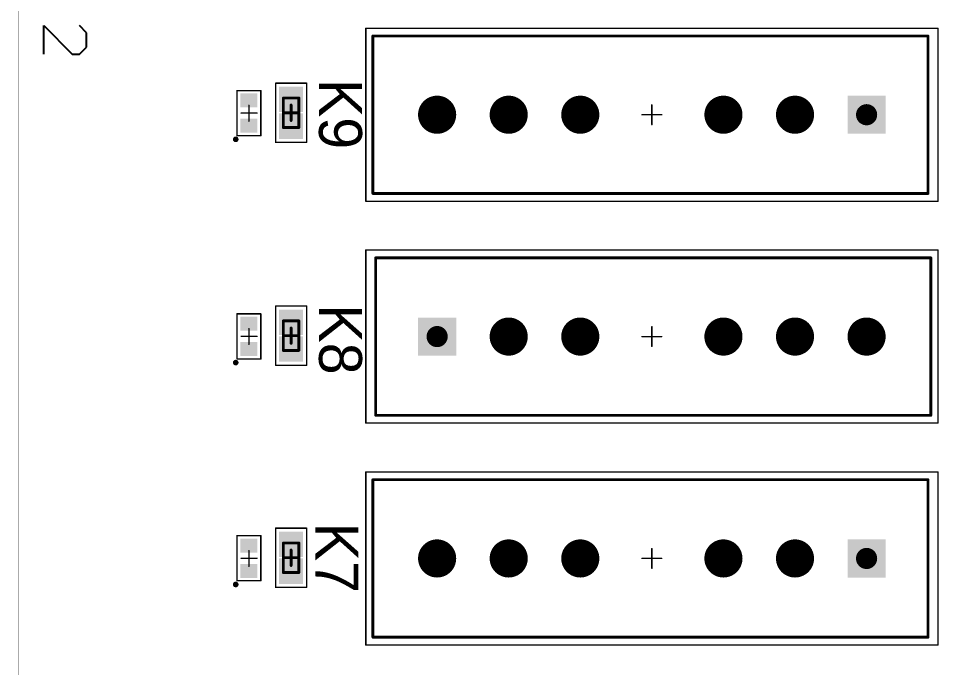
# Model space of a CAD drawing. Header units: millimetres. Extents: x -6 to 100, y 0 to 100.
# Drawn here: x 0 to 32.65, y 48.96 to 72 of the extents above; entities that cross this region are included whole.
import ezdxf

# ---------------------------------------------------------------- set-up
doc = ezdxf.new("R2010")
doc.units = ezdxf.units.MM
for name, color, linetype in [('BottomLayer', 5, 'Continuous'), ('BottomSolder', 6, 'Continuous'), ('Mechanical1', 6, 'Continuous'), ('Mechanical13', 56, 'Continuous'), ('Mechanical15', 56, 'Continuous'), ('PadHoleLayer', 156, 'Continuous'), ('TopLayer', 1, 'Continuous'), ('TopOverlay', 2, 'Continuous'), ('TopPaste', 8, 'Continuous'), ('TopSolder', 216, 'Continuous')]:
    doc.layers.add(name, color=color, linetype=linetype)

# ---------------------------------------------------------------- blocks, each defined once
blk = doc.blocks.new('RESC1005X04M_15')
at = {"layer": 'Mechanical13', "const_width": 0.1}
for points in [[(-0.525, 0.275), (-0.525, -0.275)], [(-0.525, 0.275), (0.525, 0.275)], [(0.525, 0.275), (0.525, -0.275)], [(-0.525, -0.275), (0.525, -0.275)]]:
    blk.add_lwpolyline(points, dxfattribs=at)
at = {"layer": 'Mechanical13', "const_width": 0.05}
for points in [[(-0.55, 0.275, 1), (-0.5, 0.275, 1)], [(-0.55, 0.275, 1), (-0.5, 0.275, 1)], [(0.5, 0.275, 1), (0.55, 0.275, 1)], [(0.5, 0.275, 1), (0.55, 0.275, 1)], [(-0.55, -0.275, 1), (-0.5, -0.275, 1)], [(-0.55, -0.275, 1), (-0.5, -0.275, 1)], [(0.5, -0.275, 1), (0.55, -0.275, 1)], [(0.5, -0.275, 1), (0.55, -0.275, 1)]]:
    blk.add_lwpolyline(points, format="xyb", close=True, dxfattribs=at)
at = {"layer": 'Mechanical15'}
for points, const_width in [([(-1.05, 0.55), (-1.05, -0.55)], 0.05), ([(-1.05, 0.55), (1.05, 0.55)], 0.05), ([(1.05, 0.55), (1.05, -0.55)], 0.05), ([(-0.275, 0), (0.275, 0)], 0.1), ([(0, 0.275), (0, -0.275)], 0.1), ([(-1.05, -0.55), (1.05, -0.55)], 0.05)]:
    blk.add_lwpolyline(points, dxfattribs=dict(at, const_width=const_width))
for points, const_width in [([(-1.062, 0.55, 1), (-1.038, 0.55, 1)], 0.025), ([(-1.062, 0.55, 1), (-1.038, 0.55, 1)], 0.025), ([(1.038, 0.55, 1), (1.062, 0.55, 1)], 0.025), ([(1.038, 0.55, 1), (1.062, 0.55, 1)], 0.025), ([(-0.3, 0, 1), (-0.25, 0, 1)], 0.05), ([(-0.025, 0.275, 1), (0.025, 0.275, 1)], 0.05), ([(0.25, 0, 1), (0.3, 0, 1)], 0.05), ([(-0.025, -0.275, 1), (0.025, -0.275, 1)], 0.05), ([(-1.062, -0.55, 1), (-1.038, -0.55, 1)], 0.025), ([(-1.062, -0.55, 1), (-1.038, -0.55, 1)], 0.025), ([(1.038, -0.55, 1), (1.062, -0.55, 1)], 0.025), ([(1.038, -0.55, 1), (1.062, -0.55, 1)], 0.025)]:
    blk.add_lwpolyline(points, format="xyb", close=True, dxfattribs=dict(at, const_width=const_width))
at = {"layer": 'TopLayer'}
for points in [[(-0.125, -0.325), (-0.125, 0.325), (-0.825, -0.325), (-0.825, 0.325)], [(0.825, -0.325), (0.825, 0.325), (0.125, -0.325), (0.125, 0.325)]]:
    blk.add_solid(points, dxfattribs=at)
at = {"layer": 'TopPaste'}
for points in [[(-0.125, -0.325), (-0.125, 0.325), (-0.825, -0.325), (-0.825, 0.325)], [(0.825, -0.325), (0.825, 0.325), (0.125, -0.325), (0.125, 0.325)]]:
    blk.add_solid(points, dxfattribs=at)
at = {"layer": 'TopSolder'}
for points in [[(-0.023, -0.427), (-0.023, 0.427), (-0.927, -0.427), (-0.927, 0.427)], [(0.927, -0.427), (0.927, 0.427), (0.023, -0.427), (0.023, 0.427)]]:
    blk.add_solid(points, dxfattribs=at)
blk = doc.blocks.new('RESC1005X04M_22')
at = {"layer": 'Mechanical13', "const_width": 0.1}
for points in [[(-0.525, 0.275), (-0.525, -0.275)], [(-0.525, 0.275), (0.525, 0.275)], [(0.525, 0.275), (0.525, -0.275)], [(-0.525, -0.275), (0.525, -0.275)]]:
    blk.add_lwpolyline(points, dxfattribs=at)
at = {"layer": 'Mechanical13', "const_width": 0.05}
for points in [[(-0.55, 0.275, 1), (-0.5, 0.275, 1)], [(-0.55, 0.275, 1), (-0.5, 0.275, 1)], [(0.5, 0.275, 1), (0.55, 0.275, 1)], [(0.5, 0.275, 1), (0.55, 0.275, 1)], [(-0.55, -0.275, 1), (-0.5, -0.275, 1)], [(-0.55, -0.275, 1), (-0.5, -0.275, 1)], [(0.5, -0.275, 1), (0.55, -0.275, 1)], [(0.5, -0.275, 1), (0.55, -0.275, 1)]]:
    blk.add_lwpolyline(points, format="xyb", close=True, dxfattribs=at)
at = {"layer": 'Mechanical15'}
for points, const_width in [([(-1.05, 0.55), (-1.05, -0.55)], 0.05), ([(-1.05, 0.55), (1.05, 0.55)], 0.05), ([(1.05, 0.55), (1.05, -0.55)], 0.05), ([(-0.275, 0), (0.275, 0)], 0.1), ([(0, 0.275), (0, -0.275)], 0.1), ([(-1.05, -0.55), (1.05, -0.55)], 0.05)]:
    blk.add_lwpolyline(points, dxfattribs=dict(at, const_width=const_width))
for points, const_width in [([(-1.062, 0.55, 1), (-1.038, 0.55, 1)], 0.025), ([(-1.062, 0.55, 1), (-1.038, 0.55, 1)], 0.025), ([(1.038, 0.55, 1), (1.062, 0.55, 1)], 0.025), ([(1.038, 0.55, 1), (1.062, 0.55, 1)], 0.025), ([(-0.3, 0, 1), (-0.25, 0, 1)], 0.05), ([(-0.025, 0.275, 1), (0.025, 0.275, 1)], 0.05), ([(0.25, 0, 1), (0.3, 0, 1)], 0.05), ([(-0.025, -0.275, 1), (0.025, -0.275, 1)], 0.05), ([(-1.062, -0.55, 1), (-1.038, -0.55, 1)], 0.025), ([(-1.062, -0.55, 1), (-1.038, -0.55, 1)], 0.025), ([(1.038, -0.55, 1), (1.062, -0.55, 1)], 0.025), ([(1.038, -0.55, 1), (1.062, -0.55, 1)], 0.025)]:
    blk.add_lwpolyline(points, format="xyb", close=True, dxfattribs=dict(at, const_width=const_width))
at = {"layer": 'TopLayer'}
for points in [[(-0.125, -0.325), (-0.125, 0.325), (-0.825, -0.325), (-0.825, 0.325)], [(0.825, -0.325), (0.825, 0.325), (0.125, -0.325), (0.125, 0.325)]]:
    blk.add_solid(points, dxfattribs=at)
at = {"layer": 'TopPaste'}
for points in [[(-0.125, -0.325), (-0.125, 0.325), (-0.825, -0.325), (-0.825, 0.325)], [(0.825, -0.325), (0.825, 0.325), (0.125, -0.325), (0.125, 0.325)]]:
    blk.add_solid(points, dxfattribs=at)
at = {"layer": 'TopSolder'}
for points in [[(-0.023, -0.427), (-0.023, 0.427), (-0.927, -0.427), (-0.927, 0.427)], [(0.927, -0.427), (0.927, 0.427), (0.023, -0.427), (0.023, 0.427)]]:
    blk.add_solid(points, dxfattribs=at)
blk = doc.blocks.new('RESC1005X04M_25')
at = {"layer": 'Mechanical13', "const_width": 0.1}
for points in [[(-0.525, 0.275), (-0.525, -0.275)], [(-0.525, 0.275), (0.525, 0.275)], [(0.525, 0.275), (0.525, -0.275)], [(-0.525, -0.275), (0.525, -0.275)]]:
    blk.add_lwpolyline(points, dxfattribs=at)
at = {"layer": 'Mechanical13', "const_width": 0.05}
for points in [[(-0.55, 0.275, 1), (-0.5, 0.275, 1)], [(-0.55, 0.275, 1), (-0.5, 0.275, 1)], [(0.5, 0.275, 1), (0.55, 0.275, 1)], [(0.5, 0.275, 1), (0.55, 0.275, 1)], [(-0.55, -0.275, 1), (-0.5, -0.275, 1)], [(-0.55, -0.275, 1), (-0.5, -0.275, 1)], [(0.5, -0.275, 1), (0.55, -0.275, 1)], [(0.5, -0.275, 1), (0.55, -0.275, 1)]]:
    blk.add_lwpolyline(points, format="xyb", close=True, dxfattribs=at)
at = {"layer": 'Mechanical15'}
for points, const_width in [([(-1.05, 0.55), (-1.05, -0.55)], 0.05), ([(-1.05, 0.55), (1.05, 0.55)], 0.05), ([(1.05, 0.55), (1.05, -0.55)], 0.05), ([(-0.275, 0), (0.275, 0)], 0.1), ([(0, 0.275), (0, -0.275)], 0.1), ([(-1.05, -0.55), (1.05, -0.55)], 0.05)]:
    blk.add_lwpolyline(points, dxfattribs=dict(at, const_width=const_width))
for points, const_width in [([(-1.062, 0.55, 1), (-1.038, 0.55, 1)], 0.025), ([(-1.062, 0.55, 1), (-1.038, 0.55, 1)], 0.025), ([(1.038, 0.55, 1), (1.062, 0.55, 1)], 0.025), ([(1.038, 0.55, 1), (1.062, 0.55, 1)], 0.025), ([(-0.3, 0, 1), (-0.25, 0, 1)], 0.05), ([(-0.025, 0.275, 1), (0.025, 0.275, 1)], 0.05), ([(0.25, 0, 1), (0.3, 0, 1)], 0.05), ([(-0.025, -0.275, 1), (0.025, -0.275, 1)], 0.05), ([(-1.062, -0.55, 1), (-1.038, -0.55, 1)], 0.025), ([(-1.062, -0.55, 1), (-1.038, -0.55, 1)], 0.025), ([(1.038, -0.55, 1), (1.062, -0.55, 1)], 0.025), ([(1.038, -0.55, 1), (1.062, -0.55, 1)], 0.025)]:
    blk.add_lwpolyline(points, format="xyb", close=True, dxfattribs=dict(at, const_width=const_width))
at = {"layer": 'TopLayer'}
for points in [[(-0.125, -0.325), (-0.125, 0.325), (-0.825, -0.325), (-0.825, 0.325)], [(0.825, -0.325), (0.825, 0.325), (0.125, -0.325), (0.125, 0.325)]]:
    blk.add_solid(points, dxfattribs=at)
at = {"layer": 'TopPaste'}
for points in [[(-0.125, -0.325), (-0.125, 0.325), (-0.825, -0.325), (-0.825, 0.325)], [(0.825, -0.325), (0.825, 0.325), (0.125, -0.325), (0.125, 0.325)]]:
    blk.add_solid(points, dxfattribs=at)
at = {"layer": 'TopSolder'}
for points in [[(-0.023, -0.427), (-0.023, 0.427), (-0.927, -0.427), (-0.927, 0.427)], [(0.927, -0.427), (0.927, 0.427), (0.023, -0.427), (0.023, 0.427)]]:
    blk.add_solid(points, dxfattribs=at)
blk = doc.blocks.new('SIP564W40P254L1980H810Q6___C______47')
at = {"layer": 'BottomLayer', "const_width": 0.575}
for points in [[(-5.368, 0, 1), (-4.792, 0, 1)], [(-2.828, 0, 1), (-2.252, 0, 1)], [(2.252, 0, 1), (2.828, 0, 1)], [(4.792, 0, 1), (5.368, 0, 1)], [(7.332, 0, 1), (7.908, 0, 1)]]:
    blk.add_lwpolyline(points, format="xyb", close=True, dxfattribs=at)
at = {"layer": 'BottomLayer'}
blk.add_solid([(-8.195, 0.575), (-8.195, -0.575), (-7.045, 0.575), (-7.045, -0.575)], dxfattribs=at)
at = {"layer": 'BottomSolder', "const_width": 0.677}
for points in [[(-5.418, 0, 1), (-4.742, 0, 1)], [(-2.878, 0, 1), (-2.202, 0, 1)], [(2.202, 0, 1), (2.878, 0, 1)], [(4.742, 0, 1), (5.418, 0, 1)], [(7.282, 0, 1), (7.958, 0, 1)]]:
    blk.add_lwpolyline(points, format="xyb", close=True, dxfattribs=at)
at = {"layer": 'BottomSolder'}
blk.add_solid([(-8.297, 0.677), (-8.297, -0.677), (-6.943, 0.677), (-6.943, -0.677)], dxfattribs=at)
at = {"layer": 'Mechanical13', "const_width": 0.1}
for points in [[(-9.8, 2.794), (-9.8, -2.794)], [(9.9, 2.794), (-9.8, 2.794)], [(9.9, 2.794), (9.9, -2.794)], [(9.9, -2.794), (-9.8, -2.794)]]:
    blk.add_lwpolyline(points, dxfattribs=at)
at = {"layer": 'Mechanical13', "const_width": 0.05}
for points in [[(-9.825, 2.794, 1), (-9.775, 2.794, 1)], [(-9.825, 2.794, 1), (-9.775, 2.794, 1)], [(9.875, 2.794, 1), (9.925, 2.794, 1)], [(9.875, 2.794, 1), (9.925, 2.794, 1)], [(-9.825, -2.794, 1), (-9.775, -2.794, 1)], [(-9.825, -2.794, 1), (-9.775, -2.794, 1)], [(9.875, -2.794, 1), (9.925, -2.794, 1)], [(9.875, -2.794, 1), (9.925, -2.794, 1)]]:
    blk.add_lwpolyline(points, format="xyb", close=True, dxfattribs=at)
at = {"layer": 'Mechanical15', "const_width": 0.05}
for points in [[(-10.15, 3.07), (-10.15, -3.07)], [(10.15, 3.07), (-10.15, 3.07)], [(10.15, 3.07), (10.15, -3.07)], [(0, 0.35), (0, -0.35)], [(0.35, 0), (-0.35, 0)], [(10.15, -3.07), (-10.15, -3.07)]]:
    blk.add_lwpolyline(points, dxfattribs=at)
at = {"layer": 'Mechanical15', "const_width": 0.025}
for points in [[(-10.163, 3.07, 1), (-10.138, 3.07, 1)], [(-10.163, 3.07, 1), (-10.138, 3.07, 1)], [(10.138, 3.07, 1), (10.163, 3.07, 1)], [(10.138, 3.07, 1), (10.163, 3.07, 1)], [(-0.013, 0.35, 1), (0.013, 0.35, 1)], [(-0.363, 0, 1), (-0.338, 0, 1)], [(0.338, 0, 1), (0.363, 0, 1)], [(-0.013, -0.35, 1), (0.013, -0.35, 1)], [(-10.163, -3.07, 1), (-10.138, -3.07, 1)], [(-10.163, -3.07, 1), (-10.138, -3.07, 1)], [(10.138, -3.07, 1), (10.163, -3.07, 1)], [(10.138, -3.07, 1), (10.163, -3.07, 1)]]:
    blk.add_lwpolyline(points, format="xyb", close=True, dxfattribs=at)
at = {"layer": 'PadHoleLayer', "const_width": 0.375}
for points in [[(-7.808, 0, 1), (-7.432, 0, 1)], [(-5.268, 0, 1), (-4.892, 0, 1)], [(-2.728, 0, 1), (-2.352, 0, 1)], [(2.352, 0, 1), (2.728, 0, 1)], [(4.892, 0, 1), (5.268, 0, 1)], [(7.432, 0, 1), (7.808, 0, 1)]]:
    blk.add_lwpolyline(points, format="xyb", close=True, dxfattribs=at)
at = {"layer": 'TopLayer', "const_width": 0.575}
for points in [[(-5.368, 0, 1), (-4.792, 0, 1)], [(-2.828, 0, 1), (-2.252, 0, 1)], [(2.252, 0, 1), (2.828, 0, 1)], [(4.792, 0, 1), (5.368, 0, 1)], [(7.332, 0, 1), (7.908, 0, 1)]]:
    blk.add_lwpolyline(points, format="xyb", close=True, dxfattribs=at)
at = {"layer": 'TopLayer'}
blk.add_solid([(-8.195, 0.575), (-8.195, -0.575), (-7.045, 0.575), (-7.045, -0.575)], dxfattribs=at)
at = {"layer": 'TopSolder', "const_width": 0.677}
for points in [[(-5.418, 0, 1), (-4.742, 0, 1)], [(-2.878, 0, 1), (-2.202, 0, 1)], [(2.202, 0, 1), (2.878, 0, 1)], [(4.742, 0, 1), (5.418, 0, 1)], [(7.282, 0, 1), (7.958, 0, 1)]]:
    blk.add_lwpolyline(points, format="xyb", close=True, dxfattribs=at)
at = {"layer": 'TopSolder'}
blk.add_solid([(-8.297, 0.677), (-8.297, -0.677), (-6.943, 0.677), (-6.943, -0.677)], dxfattribs=at)
blk = doc.blocks.new('SIP564W40P254L1980H810Q6___C______48')
at = {"layer": 'BottomLayer', "const_width": 0.575}
for points in [[(-5.368, 0, 1), (-4.792, 0, 1)], [(-2.828, 0, 1), (-2.252, 0, 1)], [(2.252, 0, 1), (2.828, 0, 1)], [(4.792, 0, 1), (5.368, 0, 1)], [(7.332, 0, 1), (7.908, 0, 1)]]:
    blk.add_lwpolyline(points, format="xyb", close=True, dxfattribs=at)
at = {"layer": 'BottomLayer'}
blk.add_solid([(-8.195, 0.575), (-8.195, -0.575), (-7.045, 0.575), (-7.045, -0.575)], dxfattribs=at)
at = {"layer": 'BottomSolder', "const_width": 0.677}
for points in [[(-5.418, 0, 1), (-4.742, 0, 1)], [(-2.878, 0, 1), (-2.202, 0, 1)], [(2.202, 0, 1), (2.878, 0, 1)], [(4.742, 0, 1), (5.418, 0, 1)], [(7.282, 0, 1), (7.958, 0, 1)]]:
    blk.add_lwpolyline(points, format="xyb", close=True, dxfattribs=at)
at = {"layer": 'BottomSolder'}
blk.add_solid([(-8.297, 0.677), (-8.297, -0.677), (-6.943, 0.677), (-6.943, -0.677)], dxfattribs=at)
at = {"layer": 'Mechanical13', "const_width": 0.1}
for points in [[(-9.8, -2.794), (-9.8, 2.794)], [(-9.8, 2.794), (9.9, 2.794)], [(9.9, -2.794), (9.9, 2.794)], [(-9.8, -2.794), (9.9, -2.794)]]:
    blk.add_lwpolyline(points, dxfattribs=at)
at = {"layer": 'Mechanical13', "const_width": 0.05}
for points in [[(-9.825, 2.794, 1), (-9.775, 2.794, 1)], [(-9.825, 2.794, 1), (-9.775, 2.794, 1)], [(9.875, 2.794, 1), (9.925, 2.794, 1)], [(9.875, 2.794, 1), (9.925, 2.794, 1)], [(-9.825, -2.794, 1), (-9.775, -2.794, 1)], [(-9.825, -2.794, 1), (-9.775, -2.794, 1)], [(9.875, -2.794, 1), (9.925, -2.794, 1)], [(9.875, -2.794, 1), (9.925, -2.794, 1)]]:
    blk.add_lwpolyline(points, format="xyb", close=True, dxfattribs=at)
at = {"layer": 'Mechanical15', "const_width": 0.05}
for points in [[(-10.15, -3.07), (-10.15, 3.07)], [(-10.15, 3.07), (10.15, 3.07)], [(10.15, -3.07), (10.15, 3.07)], [(0, -0.35), (0, 0.35)], [(-0.35, 0), (0.35, 0)], [(-10.15, -3.07), (10.15, -3.07)]]:
    blk.add_lwpolyline(points, dxfattribs=at)
at = {"layer": 'Mechanical15', "const_width": 0.025}
for points in [[(-10.163, 3.07, 1), (-10.138, 3.07, 1)], [(-10.163, 3.07, 1), (-10.138, 3.07, 1)], [(10.138, 3.07, 1), (10.163, 3.07, 1)], [(10.138, 3.07, 1), (10.163, 3.07, 1)], [(-0.013, 0.35, 1), (0.013, 0.35, 1)], [(-0.363, 0, 1), (-0.338, 0, 1)], [(0.338, 0, 1), (0.363, 0, 1)], [(-0.013, -0.35, 1), (0.013, -0.35, 1)], [(-10.163, -3.07, 1), (-10.138, -3.07, 1)], [(-10.163, -3.07, 1), (-10.138, -3.07, 1)], [(10.138, -3.07, 1), (10.163, -3.07, 1)], [(10.138, -3.07, 1), (10.163, -3.07, 1)]]:
    blk.add_lwpolyline(points, format="xyb", close=True, dxfattribs=at)
at = {"layer": 'PadHoleLayer', "const_width": 0.375}
for points in [[(-7.808, 0, 1), (-7.432, 0, 1)], [(-5.268, 0, 1), (-4.892, 0, 1)], [(-2.728, 0, 1), (-2.352, 0, 1)], [(2.352, 0, 1), (2.728, 0, 1)], [(4.892, 0, 1), (5.268, 0, 1)], [(7.432, 0, 1), (7.808, 0, 1)]]:
    blk.add_lwpolyline(points, format="xyb", close=True, dxfattribs=at)
at = {"layer": 'TopLayer', "const_width": 0.575}
for points in [[(-5.368, 0, 1), (-4.792, 0, 1)], [(-2.828, 0, 1), (-2.252, 0, 1)], [(2.252, 0, 1), (2.828, 0, 1)], [(4.792, 0, 1), (5.368, 0, 1)], [(7.332, 0, 1), (7.908, 0, 1)]]:
    blk.add_lwpolyline(points, format="xyb", close=True, dxfattribs=at)
at = {"layer": 'TopLayer'}
blk.add_solid([(-8.195, 0.575), (-8.195, -0.575), (-7.045, 0.575), (-7.045, -0.575)], dxfattribs=at)
at = {"layer": 'TopSolder', "const_width": 0.677}
for points in [[(-5.418, 0, 1), (-4.742, 0, 1)], [(-2.878, 0, 1), (-2.202, 0, 1)], [(2.202, 0, 1), (2.878, 0, 1)], [(4.742, 0, 1), (5.418, 0, 1)], [(7.282, 0, 1), (7.958, 0, 1)]]:
    blk.add_lwpolyline(points, format="xyb", close=True, dxfattribs=at)
at = {"layer": 'TopSolder'}
blk.add_solid([(-8.297, 0.677), (-8.297, -0.677), (-6.943, 0.677), (-6.943, -0.677)], dxfattribs=at)
blk = doc.blocks.new('SIP564W40P254L1980H810Q6___C______49')
at = {"layer": 'BottomLayer', "const_width": 0.575}
for points in [[(-5.368, 0, 1), (-4.792, 0, 1)], [(-2.828, 0, 1), (-2.252, 0, 1)], [(2.252, 0, 1), (2.828, 0, 1)], [(4.792, 0, 1), (5.368, 0, 1)], [(7.332, 0, 1), (7.908, 0, 1)]]:
    blk.add_lwpolyline(points, format="xyb", close=True, dxfattribs=at)
at = {"layer": 'BottomLayer'}
blk.add_solid([(-8.195, 0.575), (-8.195, -0.575), (-7.045, 0.575), (-7.045, -0.575)], dxfattribs=at)
at = {"layer": 'BottomSolder', "const_width": 0.677}
for points in [[(-5.418, 0, 1), (-4.742, 0, 1)], [(-2.878, 0, 1), (-2.202, 0, 1)], [(2.202, 0, 1), (2.878, 0, 1)], [(4.742, 0, 1), (5.418, 0, 1)], [(7.282, 0, 1), (7.958, 0, 1)]]:
    blk.add_lwpolyline(points, format="xyb", close=True, dxfattribs=at)
at = {"layer": 'BottomSolder'}
blk.add_solid([(-8.297, 0.677), (-8.297, -0.677), (-6.943, 0.677), (-6.943, -0.677)], dxfattribs=at)
at = {"layer": 'Mechanical13', "const_width": 0.1}
for points in [[(-9.8, 2.794), (-9.8, -2.794)], [(9.9, 2.794), (-9.8, 2.794)], [(9.9, 2.794), (9.9, -2.794)], [(9.9, -2.794), (-9.8, -2.794)]]:
    blk.add_lwpolyline(points, dxfattribs=at)
at = {"layer": 'Mechanical13', "const_width": 0.05}
for points in [[(-9.825, 2.794, 1), (-9.775, 2.794, 1)], [(-9.825, 2.794, 1), (-9.775, 2.794, 1)], [(9.875, 2.794, 1), (9.925, 2.794, 1)], [(9.875, 2.794, 1), (9.925, 2.794, 1)], [(-9.825, -2.794, 1), (-9.775, -2.794, 1)], [(-9.825, -2.794, 1), (-9.775, -2.794, 1)], [(9.875, -2.794, 1), (9.925, -2.794, 1)], [(9.875, -2.794, 1), (9.925, -2.794, 1)]]:
    blk.add_lwpolyline(points, format="xyb", close=True, dxfattribs=at)
at = {"layer": 'Mechanical15', "const_width": 0.05}
for points in [[(-10.15, 3.07), (-10.15, -3.07)], [(10.15, 3.07), (-10.15, 3.07)], [(10.15, 3.07), (10.15, -3.07)], [(0, 0.35), (0, -0.35)], [(0.35, 0), (-0.35, 0)], [(10.15, -3.07), (-10.15, -3.07)]]:
    blk.add_lwpolyline(points, dxfattribs=at)
at = {"layer": 'Mechanical15', "const_width": 0.025}
for points in [[(-10.163, 3.07, 1), (-10.138, 3.07, 1)], [(-10.163, 3.07, 1), (-10.138, 3.07, 1)], [(10.138, 3.07, 1), (10.163, 3.07, 1)], [(10.138, 3.07, 1), (10.163, 3.07, 1)], [(-0.013, 0.35, 1), (0.013, 0.35, 1)], [(-0.363, 0, 1), (-0.338, 0, 1)], [(0.338, 0, 1), (0.363, 0, 1)], [(-0.013, -0.35, 1), (0.013, -0.35, 1)], [(-10.163, -3.07, 1), (-10.138, -3.07, 1)], [(-10.163, -3.07, 1), (-10.138, -3.07, 1)], [(10.138, -3.07, 1), (10.163, -3.07, 1)], [(10.138, -3.07, 1), (10.163, -3.07, 1)]]:
    blk.add_lwpolyline(points, format="xyb", close=True, dxfattribs=at)
at = {"layer": 'PadHoleLayer', "const_width": 0.375}
for points in [[(-7.808, 0, 1), (-7.432, 0, 1)], [(-5.268, 0, 1), (-4.892, 0, 1)], [(-2.728, 0, 1), (-2.352, 0, 1)], [(2.352, 0, 1), (2.728, 0, 1)], [(4.892, 0, 1), (5.268, 0, 1)], [(7.432, 0, 1), (7.808, 0, 1)]]:
    blk.add_lwpolyline(points, format="xyb", close=True, dxfattribs=at)
at = {"layer": 'TopLayer', "const_width": 0.575}
for points in [[(-5.368, 0, 1), (-4.792, 0, 1)], [(-2.828, 0, 1), (-2.252, 0, 1)], [(2.252, 0, 1), (2.828, 0, 1)], [(4.792, 0, 1), (5.368, 0, 1)], [(7.332, 0, 1), (7.908, 0, 1)]]:
    blk.add_lwpolyline(points, format="xyb", close=True, dxfattribs=at)
at = {"layer": 'TopLayer'}
blk.add_solid([(-8.195, 0.575), (-8.195, -0.575), (-7.045, 0.575), (-7.045, -0.575)], dxfattribs=at)
at = {"layer": 'TopSolder', "const_width": 0.677}
for points in [[(-5.418, 0, 1), (-4.742, 0, 1)], [(-2.878, 0, 1), (-2.202, 0, 1)], [(2.202, 0, 1), (2.878, 0, 1)], [(4.742, 0, 1), (5.418, 0, 1)], [(7.282, 0, 1), (7.958, 0, 1)]]:
    blk.add_lwpolyline(points, format="xyb", close=True, dxfattribs=at)
at = {"layer": 'TopSolder'}
blk.add_solid([(-8.297, 0.677), (-8.297, -0.677), (-6.943, 0.677), (-6.943, -0.677)], dxfattribs=at)
blk = doc.blocks.new('DIOC1005X02R_82')
at = {"layer": 'Mechanical13', "const_width": 0.05}
for points in [[(-0.797, 0.425), (-0.797, -0.425)], [(-0.797, 0.425), (0.803, 0.425)], [(0.803, 0.425), (0.803, -0.425)], [(-0.797, -0.425), (0.803, -0.425)]]:
    blk.add_lwpolyline(points, dxfattribs=at)
at = {"layer": 'Mechanical13', "const_width": 0.025}
for points in [[(-0.81, 0.425, 1), (-0.785, 0.425, 1)], [(-0.81, 0.425, 1), (-0.785, 0.425, 1)], [(0.79, 0.425, 1), (0.815, 0.425, 1)], [(0.79, 0.425, 1), (0.815, 0.425, 1)], [(-0.81, -0.425, 1), (-0.785, -0.425, 1)], [(-0.81, -0.425, 1), (-0.785, -0.425, 1)], [(0.79, -0.425, 1), (0.815, -0.425, 1)], [(0.79, -0.425, 1), (0.815, -0.425, 1)]]:
    blk.add_lwpolyline(points, format="xyb", close=True, dxfattribs=at)
at = {"layer": 'Mechanical15', "const_width": 0.05}
for points in [[(-0.797, 0.425), (-0.797, -0.425)], [(-0.797, 0.425), (0.803, 0.425)], [(0.803, 0.425), (0.803, -0.425)], [(-0.284, 0), (0.276, 0)], [(0.003, 0.273), (0.003, -0.287)], [(-0.797, -0.425), (0.803, -0.425)]]:
    blk.add_lwpolyline(points, dxfattribs=at)
at = {"layer": 'Mechanical15', "const_width": 0.025}
for points in [[(-0.81, 0.425, 1), (-0.785, 0.425, 1)], [(-0.81, 0.425, 1), (-0.785, 0.425, 1)], [(0.79, 0.425, 1), (0.815, 0.425, 1)], [(0.79, 0.425, 1), (0.815, 0.425, 1)], [(-0.297, 0, 1), (-0.272, 0, 1)], [(-0.01, 0.273, 1), (0.015, 0.273, 1)], [(0.263, 0, 1), (0.288, 0, 1)], [(-0.01, -0.287, 1), (0.015, -0.287, 1)], [(-0.81, -0.425, 1), (-0.785, -0.425, 1)], [(-0.81, -0.425, 1), (-0.785, -0.425, 1)], [(0.79, -0.425, 1), (0.815, -0.425, 1)], [(0.79, -0.425, 1), (0.815, -0.425, 1)]]:
    blk.add_lwpolyline(points, format="xyb", close=True, dxfattribs=at)
at = {"layer": 'TopLayer'}
for points in [[(-0.697, -0.3), (-0.197, -0.3), (-0.697, 0.3), (-0.197, 0.3)], [(0.203, -0.3), (0.703, -0.3), (0.203, 0.3), (0.703, 0.3)]]:
    blk.add_solid(points, dxfattribs=at)
at = {"layer": 'TopOverlay'}
for points, const_width in [([(-0.879, 0.467, 1), (-0.979, 0.467, 1)], 0.1), ([(-1.004, 0.467, 1), (-0.954, 0.467, 1)], 0.05), ([(-0.904, 0.467, 1), (-0.854, 0.467, 1)], 0.05)]:
    blk.add_lwpolyline(points, format="xyb", close=True, dxfattribs=dict(at, const_width=const_width))
at = {"layer": 'TopPaste'}
for points in [[(-0.697, -0.3), (-0.197, -0.3), (-0.697, 0.3), (-0.197, 0.3)], [(0.203, -0.3), (0.703, -0.3), (0.203, 0.3), (0.703, 0.3)]]:
    blk.add_solid(points, dxfattribs=at)
at = {"layer": 'TopSolder'}
for points in [[(-0.697, -0.3), (-0.197, -0.3), (-0.697, 0.3), (-0.197, 0.3)], [(0.203, -0.3), (0.703, -0.3), (0.203, 0.3), (0.703, 0.3)]]:
    blk.add_solid(points, dxfattribs=at)
blk = doc.blocks.new('DIOC1005X02R_87')
at = {"layer": 'Mechanical13', "const_width": 0.05}
for points in [[(-0.797, 0.425), (-0.797, -0.425)], [(-0.797, 0.425), (0.803, 0.425)], [(0.803, 0.425), (0.803, -0.425)], [(-0.797, -0.425), (0.803, -0.425)]]:
    blk.add_lwpolyline(points, dxfattribs=at)
at = {"layer": 'Mechanical13', "const_width": 0.025}
for points in [[(-0.81, 0.425, 1), (-0.785, 0.425, 1)], [(-0.81, 0.425, 1), (-0.785, 0.425, 1)], [(0.79, 0.425, 1), (0.815, 0.425, 1)], [(0.79, 0.425, 1), (0.815, 0.425, 1)], [(-0.81, -0.425, 1), (-0.785, -0.425, 1)], [(-0.81, -0.425, 1), (-0.785, -0.425, 1)], [(0.79, -0.425, 1), (0.815, -0.425, 1)], [(0.79, -0.425, 1), (0.815, -0.425, 1)]]:
    blk.add_lwpolyline(points, format="xyb", close=True, dxfattribs=at)
at = {"layer": 'Mechanical15', "const_width": 0.05}
for points in [[(-0.797, 0.425), (-0.797, -0.425)], [(-0.797, 0.425), (0.803, 0.425)], [(0.803, 0.425), (0.803, -0.425)], [(-0.284, 0), (0.276, 0)], [(0.003, 0.273), (0.003, -0.287)], [(-0.797, -0.425), (0.803, -0.425)]]:
    blk.add_lwpolyline(points, dxfattribs=at)
at = {"layer": 'Mechanical15', "const_width": 0.025}
for points in [[(-0.81, 0.425, 1), (-0.785, 0.425, 1)], [(-0.81, 0.425, 1), (-0.785, 0.425, 1)], [(0.79, 0.425, 1), (0.815, 0.425, 1)], [(0.79, 0.425, 1), (0.815, 0.425, 1)], [(-0.297, 0, 1), (-0.272, 0, 1)], [(-0.01, 0.273, 1), (0.015, 0.273, 1)], [(0.263, 0, 1), (0.288, 0, 1)], [(-0.01, -0.287, 1), (0.015, -0.287, 1)], [(-0.81, -0.425, 1), (-0.785, -0.425, 1)], [(-0.81, -0.425, 1), (-0.785, -0.425, 1)], [(0.79, -0.425, 1), (0.815, -0.425, 1)], [(0.79, -0.425, 1), (0.815, -0.425, 1)]]:
    blk.add_lwpolyline(points, format="xyb", close=True, dxfattribs=at)
at = {"layer": 'TopLayer'}
for points in [[(-0.697, -0.3), (-0.197, -0.3), (-0.697, 0.3), (-0.197, 0.3)], [(0.203, -0.3), (0.703, -0.3), (0.203, 0.3), (0.703, 0.3)]]:
    blk.add_solid(points, dxfattribs=at)
at = {"layer": 'TopOverlay'}
for points, const_width in [([(-0.879, 0.467, 1), (-0.979, 0.467, 1)], 0.1), ([(-1.004, 0.467, 1), (-0.954, 0.467, 1)], 0.05), ([(-0.904, 0.467, 1), (-0.854, 0.467, 1)], 0.05)]:
    blk.add_lwpolyline(points, format="xyb", close=True, dxfattribs=dict(at, const_width=const_width))
at = {"layer": 'TopPaste'}
for points in [[(-0.697, -0.3), (-0.197, -0.3), (-0.697, 0.3), (-0.197, 0.3)], [(0.203, -0.3), (0.703, -0.3), (0.203, 0.3), (0.703, 0.3)]]:
    blk.add_solid(points, dxfattribs=at)
at = {"layer": 'TopSolder'}
for points in [[(-0.697, -0.3), (-0.197, -0.3), (-0.697, 0.3), (-0.197, 0.3)], [(0.203, -0.3), (0.703, -0.3), (0.203, 0.3), (0.703, 0.3)]]:
    blk.add_solid(points, dxfattribs=at)
blk = doc.blocks.new('DIOC1005X02R_88')
at = {"layer": 'Mechanical13', "const_width": 0.05}
for points in [[(-0.797, 0.425), (-0.797, -0.425)], [(-0.797, 0.425), (0.803, 0.425)], [(0.803, 0.425), (0.803, -0.425)], [(-0.797, -0.425), (0.803, -0.425)]]:
    blk.add_lwpolyline(points, dxfattribs=at)
at = {"layer": 'Mechanical13', "const_width": 0.025}
for points in [[(-0.81, 0.425, 1), (-0.785, 0.425, 1)], [(-0.81, 0.425, 1), (-0.785, 0.425, 1)], [(0.79, 0.425, 1), (0.815, 0.425, 1)], [(0.79, 0.425, 1), (0.815, 0.425, 1)], [(-0.81, -0.425, 1), (-0.785, -0.425, 1)], [(-0.81, -0.425, 1), (-0.785, -0.425, 1)], [(0.79, -0.425, 1), (0.815, -0.425, 1)], [(0.79, -0.425, 1), (0.815, -0.425, 1)]]:
    blk.add_lwpolyline(points, format="xyb", close=True, dxfattribs=at)
at = {"layer": 'Mechanical15', "const_width": 0.05}
for points in [[(-0.797, 0.425), (-0.797, -0.425)], [(-0.797, 0.425), (0.803, 0.425)], [(0.803, 0.425), (0.803, -0.425)], [(-0.284, 0), (0.276, 0)], [(0.003, 0.273), (0.003, -0.287)], [(-0.797, -0.425), (0.803, -0.425)]]:
    blk.add_lwpolyline(points, dxfattribs=at)
at = {"layer": 'Mechanical15', "const_width": 0.025}
for points in [[(-0.81, 0.425, 1), (-0.785, 0.425, 1)], [(-0.81, 0.425, 1), (-0.785, 0.425, 1)], [(0.79, 0.425, 1), (0.815, 0.425, 1)], [(0.79, 0.425, 1), (0.815, 0.425, 1)], [(-0.297, 0, 1), (-0.272, 0, 1)], [(-0.01, 0.273, 1), (0.015, 0.273, 1)], [(0.263, 0, 1), (0.288, 0, 1)], [(-0.01, -0.287, 1), (0.015, -0.287, 1)], [(-0.81, -0.425, 1), (-0.785, -0.425, 1)], [(-0.81, -0.425, 1), (-0.785, -0.425, 1)], [(0.79, -0.425, 1), (0.815, -0.425, 1)], [(0.79, -0.425, 1), (0.815, -0.425, 1)]]:
    blk.add_lwpolyline(points, format="xyb", close=True, dxfattribs=at)
at = {"layer": 'TopLayer'}
for points in [[(-0.697, -0.3), (-0.197, -0.3), (-0.697, 0.3), (-0.197, 0.3)], [(0.203, -0.3), (0.703, -0.3), (0.203, 0.3), (0.703, 0.3)]]:
    blk.add_solid(points, dxfattribs=at)
at = {"layer": 'TopOverlay'}
for points, const_width in [([(-0.879, 0.467, 1), (-0.979, 0.467, 1)], 0.1), ([(-1.004, 0.467, 1), (-0.954, 0.467, 1)], 0.05), ([(-0.904, 0.467, 1), (-0.854, 0.467, 1)], 0.05)]:
    blk.add_lwpolyline(points, format="xyb", close=True, dxfattribs=dict(at, const_width=const_width))
at = {"layer": 'TopPaste'}
for points in [[(-0.697, -0.3), (-0.197, -0.3), (-0.697, 0.3), (-0.197, 0.3)], [(0.203, -0.3), (0.703, -0.3), (0.203, 0.3), (0.703, 0.3)]]:
    blk.add_solid(points, dxfattribs=at)
at = {"layer": 'TopSolder'}
for points in [[(-0.697, -0.3), (-0.197, -0.3), (-0.697, 0.3), (-0.197, 0.3)], [(0.203, -0.3), (0.703, -0.3), (0.203, 0.3), (0.703, 0.3)]]:
    blk.add_solid(points, dxfattribs=at)

msp = doc.modelspace()

# ---------------------------------------------------------------- linework, layer by layer
at = {"layer": 'Mechanical1', "const_width": 0.0127}
msp.add_lwpolyline([(0.006, 0.006), (0.006, 100.006)], dxfattribs=at)
at = {"layer": 'TopOverlay'}
for p, q in [((0.897, 70.729), (0.897, 71.744)), ((0.897, 71.744), (1.913, 70.729)), ((2.421, 71.49), (2.167, 71.744)), ((2.421, 70.983), (2.421, 71.49)), ((2.167, 70.729), (2.421, 70.983)), ((1.913, 70.729), (2.167, 70.729))]:
    msp.add_line(p, q, dxfattribs=at)

# ---------------------------------------------------------------- block references
for name, p, rotation in [('SIP564W40P254L1980H810Q6___C______47', (22.479, 68.58), 180), ('RESC1005X04M_15', (9.677, 68.649), 90), ('DIOC1005X02R_82', (8.179, 68.635), 90), ('SIP564W40P254L1980H810Q6___C______48', (22.479, 60.706), 360), ('RESC1005X04M_22', (9.677, 60.739), 90), ('DIOC1005X02R_88', (8.179, 60.711), 90), ('SIP564W40P254L1980H810Q6___C______49', (22.479, 52.832), 180), ('RESC1005X04M_25', (9.677, 52.857), 90), ('DIOC1005X02R_87', (8.179, 52.837), 90)]:
    msp.add_blockref(name, p, dxfattribs=dict(rotation=rotation))

# ---------------------------------------------------------------- texts
for s, p in [('K9', (10.668, 69.85)), ('K8', (10.668, 61.849)), ('K7', (10.541, 54.102))]:
    msp.add_text(s, height=1.524, rotation=270, dxfattribs=at).set_placement(p)

doc.saveas('drawing.dxf')
